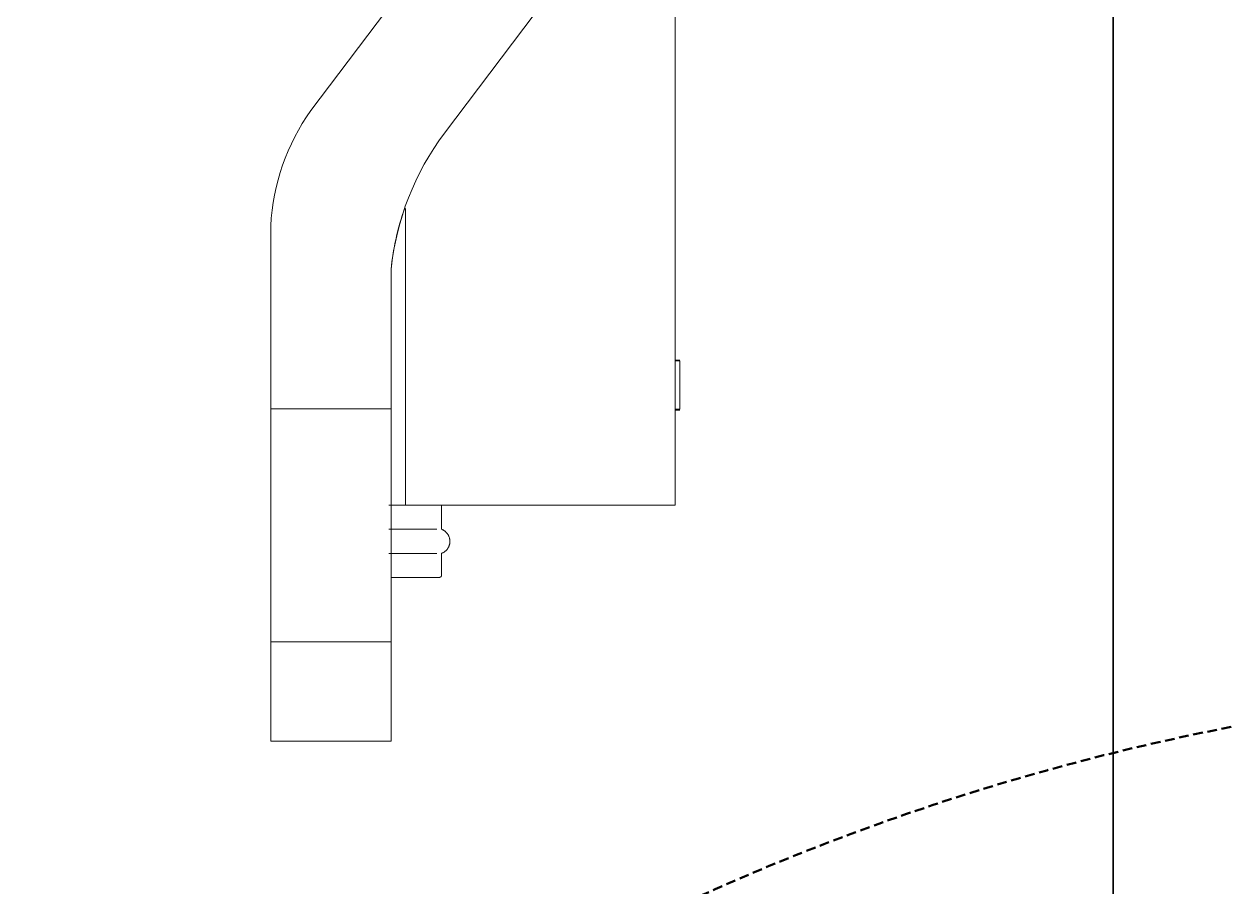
# Model space of a CAD drawing. Header units: millimetres. Extents: x -187664 to 435448, y -313239 to 299894.
# Drawn here: x 85648.4 to 85898.1, y -223575.5 to -223396.3 of the extents above; entities that cross this region are included whole.
import ezdxf

# ---------------------------------------------------------------- set-up
doc = ezdxf.new("R2010")
doc.units = ezdxf.units.MM
doc.linetypes.add('DPA_Hidden 50', pattern=[3, 2, -1])
for name, color, linetype, lineweight in [('A-DETL-GENF', 7, 'Continuous', 35), ('E-LITE-EQPM', 7, 'Continuous', 35), ('I-WALL-E', 7, 'Continuous', 35), ('S-STRS-E', 7, 'Continuous', 25)]:
    doc.layers.add(name, color=color, linetype=linetype, lineweight=lineweight)

# ---------------------------------------------------------------- blocks, each defined once
blk = doc.blocks.new('ACM_L18 - LED Flood Light Luminaire - ACM_L18 - LED Flood Light Luminaire-11639162-2150-01 ENTRANCE 1 ELEVATION 4')
at = {"layer": 'E-LITE-EQPM', "color": 7, "lineweight": 20}
for p, q in [((18431.02053807589, 104679.0000000001), (18431.02053807589, 104419.0000000001)), ((18431.02053807589, 104419.0000000001), (18431.02053807589, 104679.0000000001)), ((18355.35727793822, 104480.9789607687), (18375.02053807587, 104506.9992045745)), ((18375.02053807587, 104506.9992045745), (18355.35727793822, 104480.9789607687)), ((18375.02053807587, 104506.9992045745), (18355.35727793822, 104480.9789607687)), ((18355.35727793822, 104480.9789607687), (18375.02053807587, 104506.9992045745)), ((18375.02053807589, 104419.0000000001), (18375.02053807589, 104460.6351583692)), ((18375.02053807589, 104460.6351583692), (18375.02053807589, 104419.0000000001)), ((18347.02053807589, 104419.0000000001), (18347.02053807589, 104457.0210933464)), ((18347.02053807589, 104457.0210933464), (18347.02053807589, 104419.0000000001)), ((18347.02053807589, 104457.0210933464), (18347.02053807589, 104419.0000000001)), ((18347.02053807589, 104419.0000000001), (18347.02053807589, 104457.0210933464)), ((18372.02053807589, 104447.9812107089), (18372.02053807589, 104419.0000000001)), ((18372.02053807589, 104419.0000000001), (18372.02053807589, 104447.9812107089)), ((18372.02053807589, 104419.0000000001), (18372.02053807589, 104447.9812107089)), ((18372.02053807589, 104447.9812107089), (18372.02053807589, 104419.0000000001)), ((18431.02053807589, 104429.1213365335), (18432.02053807589, 104429.1213365335)), ((18431.02053807589, 104418.9187425339), (18431.02053807589, 104428.4997849166)), ((18431.02053807589, 104418.9187425339), (18431.02053807589, 104428.4997849166)), ((18431.02053807589, 104428.4997849166), (18431.02053807589, 104424.8833359491)), ((18431.02053807589, 104424.8833359491), (18431.02053807589, 104428.4997849166)), ((18431.02053807589, 104428.4997849166), (18431.02053807589, 104418.9187425339)), ((18431.02053807589, 104418.9187425339), (18431.02053807589, 104428.4997849166)), ((18431.02053807589, 104428.4997849166), (18431.02053807589, 104418.9187425339)), ((18431.02053807589, 104418.9187425339), (18431.02053807589, 104428.4997849166)), ((18431.02053807589, 104428.4997849166), (18431.02053807589, 104420.1744464108)), ((18431.02053807589, 104418.9187425339), (18431.02053807589, 104428.4997849166)), ((18431.02053807589, 104428.4997849166), (18431.02053807589, 104418.9187425339)), ((18431.02053807589, 104418.9187425339), (18431.02053807589, 104428.4997849166)), ((18432.02053807589, 104428.4997849166), (18432.02053807589, 104418.9187425339)), ((18432.02053807589, 104418.9187425339), (18432.02053807589, 104428.4997849166)), ((18432.02053807589, 104428.4997849166), (18432.02053807589, 104424.8833359491)), ((18432.02053807589, 104424.8833359491), (18432.02053807589, 104428.4997849166)), ((18432.02053807589, 104428.4997849166), (18432.02053807589, 104418.9187425339)), ((18432.02053807589, 104418.9187425339), (18432.02053807589, 104428.4997849166)), ((18432.02053807589, 104428.4997849166), (18432.02053807589, 104418.9187425339)), ((18432.02053807589, 104420.1744464108), (18432.02053807589, 104428.4997849166)), ((18432.02053807589, 104428.4997849166), (18432.02053807589, 104418.9187425339)), ((18432.02053807589, 104418.9187425339), (18432.02053807589, 104428.4997849166)), ((18432.02053807589, 104428.4997849166), (18432.02053807589, 104418.9187425339)), ((18432.02053807589, 104428.4997849166), (18432.02053807589, 104418.9187425339)), ((18431.02053807589, 104426.3548639298), (18431.02053807589, 104427.7761147045)), ((18431.02053807589, 104427.7111222187), (18431.02053807589, 104426.1390398259)), ((18431.02053807589, 104427.708669672), (18431.02053807589, 104424.2554840106)), ((18431.02053807589, 104427.708669672), (18431.02053807589, 104424.2554840106)), ((18431.02053807589, 104426.1390398259), (18431.02053807589, 104427.4290793557)), ((18431.02053807589, 104427.4278530824), (18431.02053807589, 104426.058105787)), ((18431.02053807589, 104427.4278530824), (18431.02053807589, 104426.058105787)), ((18431.02053807589, 104425.1065176928), (18431.02053807589, 104426.3548639298)), ((18431.02053807589, 104426.058105787), (18431.02053807589, 104423.8876020154)), ((18431.02053807589, 104426.058105787), (18431.02053807589, 104423.8876020154)), ((18431.02053807589, 104424.7165627779), (18431.02053807589, 104426.0139599476)), ((18431.02053807589, 104424.7165627779), (18431.02053807589, 104426.0139599476)), ((18432.02053807589, 104427.7761147045), (18432.02053807589, 104426.3548639298)), ((18432.02053807589, 104426.1390398259), (18432.02053807589, 104427.7111222187)), ((18432.02053807589, 104424.2554840106), (18432.02053807589, 104427.708669672)), ((18432.02053807589, 104424.2554840106), (18432.02053807589, 104427.708669672)), ((18432.02053807589, 104427.4290793557), (18432.02053807589, 104426.1390398259)), ((18432.02053807589, 104426.058105787), (18432.02053807589, 104427.4278530824)), ((18432.02053807589, 104426.058105787), (18432.02053807589, 104427.4278530824)), ((18432.02053807589, 104426.3548639298), (18432.02053807589, 104425.1065176928)), ((18432.02053807589, 104423.8876020154), (18432.02053807589, 104426.058105787)), ((18432.02053807589, 104423.8876020154), (18432.02053807589, 104426.058105787)), ((18432.02053807589, 104426.0139599476), (18432.02053807589, 104424.7165627779)), ((18432.02053807589, 104426.0139599476), (18432.02053807589, 104424.7165627779)), ((18431.02053807589, 104418.9187425339), (18431.02053807589, 104423.6276320722)), ((18431.02053807589, 104423.6276320722), (18431.02053807589, 104418.9187425339)), ((18432.02053807589, 104418.9187425339), (18432.02053807589, 104423.6276320722)), ((18432.02053807589, 104423.6276320722), (18432.02053807589, 104418.9187425339)), ((18431.02053807589, 104423.1714583982), (18431.02053807589, 104421.7514338968)), ((18431.02053807589, 104422.9997801337), (18431.02053807589, 104418.9187425339)), ((18431.02053807589, 104422.9997801337), (18431.02053807589, 104418.9187425339)), ((18431.02053807589, 104422.3719281953), (18431.02053807589, 104421.1149980451)), ((18431.02053807589, 104420.4540367271), (18431.02053807589, 104422.3719281953)), ((18431.02053807589, 104421.7514338968), (18431.02053807589, 104420.2492490831)), ((18432.02053807589, 104421.7514338968), (18432.02053807589, 104423.1714583982)), ((18432.02053807589, 104418.9187425339), (18432.02053807589, 104422.9997801337)), ((18432.02053807589, 104418.9187425339), (18432.02053807589, 104422.9997801337)), ((18432.02053807589, 104422.3719281953), (18432.02053807589, 104420.4540367271)), ((18432.02053807589, 104421.1149980451), (18432.02053807589, 104422.3719281953)), ((18432.02053807589, 104420.2492490831), (18432.02053807589, 104421.7514338968)), ((18372.02053807589, 104419.0000000001), (18347.02053807589, 104419.0000000001)), ((18347.02053807589, 104419.0000000001), (18372.02053807589, 104419.0000000001)), ((18347.02053807589, 104372.6776695298), (18347.02053807589, 104419.0000000001)), ((18347.02053807589, 104419.0000000001), (18347.02053807589, 104370.6066017179)), ((18347.02053807589, 104370.6066017179), (18347.02053807589, 104419.0000000001)), ((18347.02053807589, 104419.0000000001), (18347.02053807589, 104372.6776695298)), ((18347.02053807589, 104419.0000000001), (18372.02053807589, 104419.0000000001)), ((18347.02053807589, 104419.0000000001), (18372.02053807589, 104419.0000000001)), ((18347.02053807589, 104419.0000000001), (18372.02053807589, 104419.0000000001)), ((18347.02053807589, 104419.0000000001), (18372.02053807589, 104419.0000000001)), ((18347.02053807589, 104419.0000000001), (18372.02053807589, 104419.0000000001)), ((18372.02053807589, 104419.0000000001), (18347.02053807589, 104419.0000000001)), ((18372.02053807589, 104399.0000000001), (18372.02053807589, 104419.0000000001)), ((18372.02053807589, 104419.0000000001), (18372.02053807589, 104399.0000000001)), ((18372.02053807589, 104399.0000000001), (18372.02053807589, 104419.0000000001)), ((18372.02053807589, 104419.0000000001), (18372.02053807589, 104399.0000000001)), ((18375.02053807589, 104419.0000000001), (18375.02053807589, 104409.0000000001)), ((18375.02053807589, 104409.0000000001), (18375.02053807589, 104419.0000000001)), ((18431.02053807589, 104419.1836175704), (18431.02053807589, 104420.4540367271)), ((18431.02053807589, 104420.1744464108), (18431.02053807589, 104418.9187425339)), ((18431.02053807589, 104419.0000000001), (18431.02053807589, 104409.0000000001)), ((18431.02053807589, 104409.0000000001), (18431.02053807589, 104419.0000000001)), ((18431.02053807589, 104418.7617795493), (18432.02053807589, 104418.7617795493)), ((18432.02053807589, 104420.4540367271), (18432.02053807589, 104419.1836175704)), ((18432.02053807589, 104418.9187425339), (18432.02053807589, 104420.1744464108)), ((18375.02053807589, 104408.9474103363), (18375.02053807589, 104399.6814834743)), ((18375.02053807589, 104399.6814834743), (18375.02053807589, 104408.9474103363)), ((18431.02053807589, 104408.9474103363), (18431.02053807589, 104399.6814834743)), ((18431.02053807589, 104399.6814834743), (18431.02053807589, 104408.9474103363)), ((18375.02053807589, 104399.0000000001), (18371.53273783135, 104399.0000000001)), ((18371.53273783135, 104399.0000000001), (18375.02053807589, 104399.0000000001)), ((18375.02053807589, 104399.0000000001), (18381.51572860427, 104399.0000000001)), ((18381.51572860427, 104399.0000000001), (18375.02053807589, 104399.0000000001)), ((18375.02053807591, 104399.0000000002), (18431.02053807591, 104399.0000000002)), ((18382.52053807591, 104394.0000000002), (18382.52053807591, 104399.0000000002)), ((18375.02053807589, 104394.0000000001), (18371.53273783135, 104394.0000000001)), ((18371.53273783135, 104394.0000000001), (18375.02053807589, 104394.0000000001)), ((18375.02053807589, 104394.0000000001), (18381.51572860427, 104394.0000000001)), ((18381.51572860427, 104394.0000000001), (18375.02053807589, 104394.0000000001)), ((18378.4278388541, 104389.0000000001), (18381.51572860427, 104389.0000000001)), ((18381.51572860427, 104389.0000000001), (18378.42783885407, 104389.0000000001)), ((18382.52053807591, 104384.5000000002), (18382.52053807591, 104389.0000000002)), ((18372.02053807589, 104372.6776695298), (18372.02053807589, 104384.5000000001)), ((18372.02053807589, 104384.5000000001), (18372.02053807589, 104370.6066017179)), ((18372.02053807589, 104370.6066017179), (18372.02053807589, 104384.5000000001)), ((18372.02053807589, 104384.5000000001), (18372.02053807589, 104372.6776695298)), ((18347.02053807589, 104355.0000000001), (18347.02053807589, 104372.6776695298)), ((18347.02053807589, 104372.6776695298), (18347.02053807589, 104355.0000000001)), ((18372.02053807589, 104355.0000000001), (18372.02053807589, 104372.6776695298)), ((18372.02053807589, 104372.6776695298), (18372.02053807589, 104355.0000000001)), ((18347.02053807589, 104370.6066017179), (18347.02053807589, 104350.0000000001)), ((18347.02053807589, 104350.0000000001), (18347.02053807589, 104370.6066017179)), ((18372.02053807589, 104370.6066017179), (18372.02053807589, 104350.0000000001)), ((18372.02053807589, 104350.0000000001), (18372.02053807589, 104370.6066017179)), ((18372.02053807589, 104350.0000000001), (18347.02053807589, 104350.0000000001)), ((18347.02053807589, 104350.0000000001), (18372.02053807589, 104350.0000000001))]:
    blk.add_line(p, q, dxfattribs=at)
at = {"layer": 'E-LITE-EQPM', "color": 7, "lineweight": 20, "flags": 128}
for points in [[(18382.52053807591, 104394.0000000002), (18382.61974956608, 104393.9599130808), (18382.71727864841, 104393.9158908252), (18382.81296929719, 104393.8680036597), (18382.9066684278, 104393.8163281934), (18382.9982261416, 104393.7609470962), (18383.0874959658, 104393.7019489659), (18383.1743350877, 104393.639428187), (18383.25860458325, 104393.5734847794), (18383.34016963923, 104393.5042242384), (18383.41889976895, 104393.4317573662), (18383.49466902098, 104393.3562000943), (18383.5673561807, 104393.2776732983), (18383.63684496416, 104393.1963026041), (18383.70302420412, 104393.1122181877), (18383.76578802792, 104393.0255545661), (18383.82503602682, 104392.9364503826), (18383.88067341669, 104392.8450481849), (18383.93261118955, 104392.7514941971), (18383.98076625603, 104392.6559380855), (18384.02506157833, 104392.5585327196), (18384.06542629335, 104392.4594339271), (18384.10179582619, 104392.3588002451)], [(18371.97076095198, 104384.0000000002), (18372.22516137007, 104384.0000000002), (18372.48403379458, 104384.0000000002), (18372.74696408484, 104384.0000000002), (18373.01353160849, 104384.0000000002), (18373.28330991435, 104384.0000000002), (18373.55586741468, 104384.0000000002), (18373.83076807562, 104384.0000000002), (18374.10757211475, 104384.0000000002), (18374.38583670466, 104384.0000000002), (18374.66511668138, 104384.0000000002), (18374.94496525651, 104384.0000000002), (18375.02053807591, 104384.0000000002)], [(18375.02053807591, 104384.0000000002), (18374.74061273661, 104384.0000000002), (18374.46113521813, 104384.0000000002), (18374.18255262489, 104384.0000000002), (18373.90531062962, 104384.0000000002), (18373.62985276034, 104384.0000000002), (18373.35661969092, 104384.0000000002), (18373.08604853596, 104384.0000000002), (18372.81857215161, 104384.0000000002), (18372.55461844299, 104384.0000000002), (18372.29460967975, 104384.0000000002), (18372.03896182045, 104384.0000000002)], [(18375.02053807591, 104384.0000000002), (18375.30046341522, 104384.0000000002), (18375.5799409337, 104384.0000000002), (18375.85852352693, 104384.0000000002), (18376.13576552221, 104384.0000000002), (18376.41122339148, 104384.0000000002), (18376.68445646091, 104384.0000000002), (18376.95502761587, 104384.0000000002), (18377.22250400022, 104384.0000000002), (18377.48645770884, 104384.0000000002), (18377.74646647208, 104384.0000000002), (18378.00211433138, 104384.0000000002), (18378.2529923047, 104384.0000000002), (18378.49869904083, 104384.0000000002), (18378.73884146136, 104384.0000000002), (18378.97303538968, 104384.0000000002), (18379.20090616546, 104384.0000000002), (18379.42208924404, 104384.0000000002), (18379.63623077971, 104384.0000000002), (18379.84298819169, 104384.0000000002), (18380.04203071221, 104384.0000000002), (18380.23303991571, 104384.0000000002), (18380.41571022821, 104384.0000000002), (18380.58974941617, 104384.0000000002), (18380.75487905402, 104384.0000000002), (18380.91083496956, 104384.0000000002), (18381.05736766662, 104384.0000000002), (18381.1942427241, 104384.0000000002), (18381.32124117115, 104384.0000000002), (18381.43815983732, 104384.0000000002), (18381.54481167769, 104384.0000000002), (18381.64102607207, 104384.0000000002), (18381.72664909793, 104384.0000000002), (18381.80154377674, 104384.0000000002), (18381.86559029297, 104384.0000000002), (18381.91868618584, 104384.0000000002), (18381.96074651326, 104384.0000000002), (18381.99170398768, 104384.0000000002), (18382.01150908375, 104384.0000000002), (18382.02013011752, 104384.0000000002)], [(18382.02053807591, 104384.0000000002), (18382.01493882254, 104384.0000000002), (18381.99815002004, 104384.0000000002), (18381.97019852689, 104384.0000000002), (18381.93112905955, 104384.0000000002), (18381.88100412081, 104384.0000000002), (18381.81990389988, 104384.0000000002), (18381.7479261441, 104384.0000000002), (18381.66518600249, 104384.0000000002), (18381.57181584166, 104384.0000000002), (18381.46796503394, 104384.0000000002), (18381.35379971846, 104384.0000000002), (18381.22950253537, 104384.0000000002), (18381.09527233366, 104384.0000000002), (18380.95132385301, 104384.0000000002), (18380.79788738028, 104384.0000000002), (18380.63520838111, 104384.0000000002), (18380.46354710717, 104384.0000000002), (18380.2831781799, 104384.0000000002), (18380.0943901511, 104384.0000000002), (18379.89748504135, 104384.0000000002), (18379.69277785681, 104384.0000000002), (18379.4805960853, 104384.0000000002), (18379.26127917242, 104384.0000000002), (18379.03517797842, 104384.0000000002), (18378.80265421699, 104384.0000000002), (18378.56407987655, 104384.0000000002), (18378.31983662513, 104384.0000000002), (18378.07031519985, 104384.0000000002), (18377.81591478176, 104384.0000000002), (18377.55704235725, 104384.0000000002), (18377.29411206699, 104384.0000000002), (18377.02754454334, 104384.0000000002), (18376.75776623748, 104384.0000000002), (18376.48520873715, 104384.0000000002), (18376.21030807621, 104384.0000000002), (18375.93350403708, 104384.0000000002), (18375.65523944717, 104384.0000000002), (18375.37595947045, 104384.0000000002), (18375.09611089532, 104384.0000000002), (18375.02053807591, 104384.0000000002)], [(18382.52053807591, 104384.5000000002), (18382.52013812924, 104384.4800053331), (18382.51893892907, 104384.4600426532), (18382.51694239384, 104384.4401438966), (18382.51415171761, 104384.4203408969), (18382.51057136484, 104384.4006653348), (18382.50620706334, 104384.381148687), (18382.50106579507, 104384.361822176), (18382.49515578495, 104384.3427167199), (18382.48848648775, 104384.3238628836), (18382.48106857291, 104384.3052908291), (18382.47291390753, 104384.2870302677), (18382.46403553731, 104384.2691104125), (18382.45444766575, 104384.2515599313), (18382.44416563142, 104384.2344069013), (18382.43320588338, 104384.2176787635), (18382.42158595486, 104384.2014022795), (18382.40932443529, 104384.1856034882), (18382.39644094049, 104384.1703076642), (18382.38295608129, 104384.1555392777), (18382.36889143059, 104384.1413219548), (18382.35426948883, 104384.1276784402), (18382.33911364801, 104384.1146305608), (18382.32344815424, 104384.1021991902), (18382.30729806895, 104384.0904042161), (18382.29068922884, 104384.0792645078), (18382.27364820453, 104384.0687978866), (18382.256202258, 104384.0590210968), (18382.23837929905, 104384.0499497791), (18382.22020784062, 104384.0415984458), (18382.20171695316, 104384.0339804572), (18382.18293621813, 104384.0271080005), (18382.16389568073, 104384.0209920701), (18382.14462580174, 104384.0156424501), (18382.12515740886, 104384.011067699), (18382.10552164737, 104384.0072751352), (18382.08574993028, 104384.0042708261), (18382.06587388815, 104384.002059578), (18382.04592531838, 104384.0006449282), (18382.02593613445, 104384.0000291401), (18382.02053807591, 104384.0000000002)]]:
    blk.add_lwpolyline(points, dxfattribs=at)
at = {"layer": 'E-LITE-EQPM', "color": 7, "lineweight": 20}
for centre, radius, start, end in [((18392.75076590375, 104454.5375379148), 45.79761767570943, 144.735371348554, 176.8913867542787), ((18392.75076590375, 104454.5375379148), 45.79761767570977, 144.7353713485401, 176.8913867542771), ((18392.75076590375, 104454.5375379148), 45.79761767570977, 144.7353713485401, 176.8913867542771), ((18392.75076590375, 104454.5375379148), 45.79761767570943, 144.735371348554, 176.8913867542787), ((18428.64137958917, 104442.0644900784), 56.92914259578352, 160.8923523539477, 174.0344014743328), ((18428.64137958917, 104442.0644900784), 56.92914259578217, 160.8923523539472, 174.0344014743326), ((18428.64137958917, 104442.0644900784), 56.92914259578217, 160.8923523539472, 174.0344014743326), ((18428.64137958917, 104442.0644900784), 56.92914259578352, 160.8923523539477, 174.0344014743328)]:
    blk.add_arc(centre, radius, start, end, dxfattribs=at)
blk = doc.blocks.new('ACM_L18 - LED Flood Light Luminaire - ACM_L18 - LED Flood Light Luminaire-V169-2150-01 ENTRANCE 1 ELEVATION 4')
at = {"layer": 'E-LITE-EQPM', "color": 7, "lineweight": 20}
for p, q in [((18431.02053807586, 104679.0000000001), (18431.02053807586, 104419.0000000001)), ((18431.02053807586, 104419.0000000001), (18431.02053807586, 104679.0000000001)), ((18386.88201501081, 104522.6954075228), (18355.35727793819, 104480.9789607687)), ((18355.35727793819, 104480.9789607687), (18386.88201501081, 104522.6954075228)), ((18383.1018488693, 104476.2270195296), (18409.390756569, 104511.0149327722)), ((18409.390756569, 104511.0149327722), (18383.1018488693, 104476.2270195296)), ((18355.35727793819, 104480.9789607687), (18375.02053807587, 104506.9992045746)), ((18375.02053807587, 104506.9992045746), (18355.35727793819, 104480.9789607687)), ((18375.02053807586, 104419.0000000001), (18375.02053807586, 104460.6351583692)), ((18375.02053807586, 104460.6351583692), (18375.02053807586, 104419.0000000001)), ((18347.02053807586, 104419.0000000001), (18347.02053807586, 104457.0210933464)), ((18347.02053807586, 104457.0210933464), (18347.02053807586, 104419.0000000001)), ((18347.02053807586, 104457.0210933464), (18347.02053807586, 104419.0000000001)), ((18347.02053807586, 104419.0000000001), (18347.02053807586, 104457.0210933464)), ((18372.02053807586, 104447.9812107089), (18372.02053807586, 104419.0000000001)), ((18372.02053807586, 104419.0000000001), (18372.02053807586, 104447.9812107089)), ((18372.02053807586, 104419.0000000001), (18372.02053807586, 104447.9812107089)), ((18372.02053807586, 104447.9812107089), (18372.02053807586, 104419.0000000001)), ((18431.02053807586, 104429.1213365335), (18432.02053807586, 104429.1213365335)), ((18431.02053807586, 104428.9643735489), (18432.02053807586, 104428.9643735489)), ((18431.02053807586, 104418.9187425339), (18431.02053807586, 104428.4997849166)), ((18431.02053807586, 104418.9187425339), (18431.02053807586, 104428.4997849166)), ((18431.02053807586, 104428.4997849166), (18431.02053807586, 104424.8833359491)), ((18431.02053807586, 104424.8833359491), (18431.02053807586, 104428.4997849166)), ((18431.02053807586, 104428.4997849166), (18431.02053807586, 104418.9187425339)), ((18431.02053807586, 104418.9187425339), (18431.02053807586, 104428.4997849166)), ((18431.02053807586, 104428.4997849166), (18431.02053807586, 104418.9187425339)), ((18431.02053807586, 104418.9187425339), (18431.02053807586, 104428.4997849166)), ((18431.02053807586, 104428.4997849166), (18431.02053807586, 104420.1744464108)), ((18431.02053807586, 104418.9187425339), (18431.02053807586, 104428.4997849166)), ((18431.02053807586, 104428.4997849166), (18431.02053807586, 104418.9187425339)), ((18431.02053807586, 104418.9187425339), (18431.02053807586, 104428.4997849166)), ((18432.02053807586, 104428.9643735489), (18432.02053807586, 104418.9187425339)), ((18432.02053807586, 104418.9187425339), (18432.02053807586, 104428.4997849166)), ((18432.02053807586, 104428.4997849166), (18432.02053807586, 104424.8833359491)), ((18432.02053807586, 104424.8833359491), (18432.02053807586, 104428.4997849166)), ((18432.02053807586, 104428.4997849166), (18432.02053807586, 104418.9187425339)), ((18432.02053807586, 104418.9187425339), (18432.02053807586, 104428.4997849166)), ((18432.02053807586, 104428.4997849166), (18432.02053807586, 104418.9187425339)), ((18432.02053807586, 104420.1744464108), (18432.02053807586, 104428.4997849166)), ((18432.02053807586, 104428.4997849166), (18432.02053807586, 104418.9187425339)), ((18432.02053807586, 104418.9187425339), (18432.02053807586, 104428.4997849166)), ((18432.02053807586, 104428.4997849166), (18432.02053807586, 104418.9187425339)), ((18432.02053807586, 104428.4997849166), (18432.02053807586, 104418.9187425339)), ((18431.02053807586, 104426.3548639298), (18431.02053807586, 104427.7761147045)), ((18431.02053807586, 104427.7111222187), (18431.02053807586, 104426.1390398259)), ((18431.02053807586, 104427.708669672), (18431.02053807586, 104424.2554840106)), ((18431.02053807586, 104427.708669672), (18431.02053807586, 104424.2554840106)), ((18431.02053807586, 104426.1390398259), (18431.02053807586, 104427.4290793557)), ((18431.02053807586, 104427.4278530824), (18431.02053807586, 104426.058105787)), ((18431.02053807586, 104427.4278530824), (18431.02053807586, 104426.058105787)), ((18431.02053807586, 104425.1065176928), (18431.02053807586, 104426.3548639298)), ((18431.02053807586, 104426.058105787), (18431.02053807586, 104423.8876020154)), ((18431.02053807586, 104426.058105787), (18431.02053807586, 104423.8876020154)), ((18431.02053807586, 104424.7165627779), (18431.02053807586, 104426.0139599476)), ((18431.02053807586, 104424.7165627779), (18431.02053807586, 104426.0139599476)), ((18432.02053807586, 104427.7761147045), (18432.02053807586, 104426.3548639298)), ((18432.02053807586, 104426.1390398259), (18432.02053807586, 104427.7111222187)), ((18432.02053807586, 104424.2554840106), (18432.02053807586, 104427.708669672)), ((18432.02053807586, 104424.2554840106), (18432.02053807586, 104427.708669672)), ((18432.02053807586, 104427.4290793557), (18432.02053807586, 104426.1390398259)), ((18432.02053807586, 104426.058105787), (18432.02053807586, 104427.4278530824)), ((18432.02053807586, 104426.058105787), (18432.02053807586, 104427.4278530824)), ((18432.02053807586, 104426.3548639298), (18432.02053807586, 104425.1065176928)), ((18432.02053807586, 104423.8876020154), (18432.02053807586, 104426.058105787)), ((18432.02053807586, 104423.8876020154), (18432.02053807586, 104426.058105787)), ((18432.02053807586, 104426.0139599476), (18432.02053807586, 104424.7165627779)), ((18432.02053807586, 104426.0139599476), (18432.02053807586, 104424.7165627779)), ((18431.02053807586, 104418.9187425339), (18431.02053807586, 104423.6276320722)), ((18431.02053807586, 104423.6276320722), (18431.02053807586, 104418.9187425339)), ((18432.02053807586, 104418.9187425339), (18432.02053807586, 104423.6276320722)), ((18432.02053807586, 104423.6276320722), (18432.02053807586, 104418.9187425339)), ((18431.02053807586, 104423.1714583982), (18431.02053807586, 104421.7514338968)), ((18431.02053807586, 104422.9997801337), (18431.02053807586, 104418.9187425339)), ((18431.02053807586, 104422.9997801337), (18431.02053807586, 104418.9187425339)), ((18431.02053807586, 104422.3719281953), (18431.02053807586, 104421.1149980451)), ((18431.02053807586, 104420.4540367271), (18431.02053807586, 104422.3719281953)), ((18431.02053807586, 104421.7514338968), (18431.02053807586, 104420.2492490831)), ((18432.02053807586, 104421.7514338968), (18432.02053807586, 104423.1714583982)), ((18432.02053807586, 104418.9187425339), (18432.02053807586, 104422.9997801337)), ((18432.02053807586, 104418.9187425339), (18432.02053807586, 104422.9997801337)), ((18432.02053807586, 104422.3719281953), (18432.02053807586, 104420.4540367271)), ((18432.02053807586, 104421.1149980451), (18432.02053807586, 104422.3719281953)), ((18432.02053807586, 104420.2492490831), (18432.02053807586, 104421.7514338968)), ((18372.02053807586, 104419.0000000001), (18347.02053807586, 104419.0000000001)), ((18347.02053807586, 104419.0000000001), (18372.02053807586, 104419.0000000001)), ((18347.02053807586, 104372.6776695298), (18347.02053807586, 104419.0000000001)), ((18347.02053807586, 104419.0000000001), (18347.02053807586, 104370.6066017179)), ((18347.02053807586, 104370.6066017179), (18347.02053807586, 104419.0000000001)), ((18347.02053807586, 104419.0000000001), (18347.02053807586, 104372.6776695298)), ((18347.02053807586, 104419.0000000001), (18372.02053807586, 104419.0000000001)), ((18347.02053807586, 104419.0000000001), (18372.02053807586, 104419.0000000001)), ((18347.02053807586, 104419.0000000001), (18372.02053807586, 104419.0000000001)), ((18347.02053807586, 104419.0000000001), (18372.02053807586, 104419.0000000001)), ((18347.02053807586, 104419.0000000001), (18372.02053807586, 104419.0000000001)), ((18372.02053807586, 104419.0000000001), (18347.02053807586, 104419.0000000001)), ((18372.02053807586, 104372.6776695298), (18372.02053807586, 104419.0000000001)), ((18372.02053807586, 104419.0000000001), (18372.02053807586, 104370.6066017179)), ((18372.02053807586, 104399.0000000001), (18372.02053807586, 104419.0000000001)), ((18372.02053807586, 104419.0000000001), (18372.02053807586, 104399.0000000001)), ((18375.02053807586, 104419.0000000001), (18375.02053807586, 104409.0000000001)), ((18375.02053807586, 104399.0000000001), (18375.02053807586, 104419.0000000001)), ((18431.02053807586, 104419.1836175704), (18431.02053807586, 104420.4540367271)), ((18431.02053807586, 104420.1744464108), (18431.02053807586, 104418.9187425339)), ((18431.02053807586, 104419.0000000001), (18431.02053807586, 104399.0000000001)), ((18431.02053807586, 104409.0000000001), (18431.02053807586, 104419.0000000001)), ((18432.02053807586, 104418.9187425339), (18431.02053807586, 104418.9187425339)), ((18431.02053807586, 104418.7617795493), (18432.02053807586, 104418.7617795493)), ((18432.02053807586, 104420.4540367271), (18432.02053807586, 104419.1836175704)), ((18432.02053807586, 104418.9187425339), (18432.02053807586, 104420.1744464108)), ((18375.02053807586, 104408.9474103363), (18375.02053807586, 104399.6814834743)), ((18431.02053807586, 104399.6814834743), (18431.02053807586, 104408.9474103363)), ((18375.02053807586, 104399.0000000001), (18371.53273783133, 104399.0000000001)), ((18371.53273783133, 104399.0000000001), (18375.02053807586, 104399.0000000001)), ((18375.02053807586, 104399.0000000001), (18381.51572860424, 104399.0000000001)), ((18381.51572860424, 104399.0000000001), (18375.02053807586, 104399.0000000001)), ((18375.02053807589, 104399.0000000002), (18431.02053807589, 104399.0000000002)), ((18382.5205380759, 104394.0000000002), (18382.5205380759, 104399.0000000002)), ((18375.02053807586, 104394.0000000001), (18371.53273783133, 104394.0000000001)), ((18371.53273783133, 104394.0000000001), (18375.02053807586, 104394.0000000001)), ((18375.02053807586, 104394.0000000001), (18381.51572860424, 104394.0000000001)), ((18381.51572860424, 104394.0000000001), (18375.02053807586, 104394.0000000001)), ((18375.02053807586, 104389.0000000001), (18371.53273783133, 104389.0000000001)), ((18381.51572860424, 104389.0000000001), (18375.02053807586, 104389.0000000001)), ((18378.42783885407, 104389.0000000001), (18381.51572860424, 104389.0000000001)), ((18382.5205380759, 104384.5000000002), (18382.5205380759, 104389.0000000002)), ((18372.02053807586, 104370.6066017179), (18372.02053807586, 104384.5000000001)), ((18372.02053807586, 104384.5000000001), (18372.02053807586, 104372.6776695298)), ((18347.02053807586, 104355.0000000001), (18347.02053807586, 104372.6776695298)), ((18347.02053807586, 104372.6776695298), (18347.02053807586, 104355.0000000001)), ((18372.02053807586, 104355.0000000001), (18372.02053807586, 104372.6776695298)), ((18372.02053807586, 104372.6776695298), (18372.02053807586, 104355.0000000001)), ((18347.02053807586, 104370.6066017179), (18347.02053807586, 104350.0000000001)), ((18347.02053807586, 104350.0000000001), (18347.02053807586, 104370.6066017179)), ((18347.02053807586, 104370.6066017179), (18372.02053807586, 104370.6066017179)), ((18372.02053807586, 104370.6066017179), (18372.02053807586, 104350.0000000001)), ((18372.02053807586, 104350.0000000001), (18372.02053807586, 104370.6066017179)), ((18372.02053807586, 104350.0000000001), (18347.02053807586, 104350.0000000001)), ((18347.02053807586, 104350.0000000001), (18372.02053807586, 104350.0000000001))]:
    blk.add_line(p, q, dxfattribs=at)
at = {"layer": 'E-LITE-EQPM', "color": 7, "lineweight": 20, "flags": 128}
for points in [[(18382.5205380759, 104394.0000000002), (18382.61974956605, 104393.9599130808), (18382.71727864838, 104393.9158908252), (18382.81296929717, 104393.8680036597), (18382.90666842778, 104393.8163281934), (18382.99822614158, 104393.7609470962), (18383.08749596577, 104393.7019489659), (18383.17433508768, 104393.639428187), (18383.25860458322, 104393.5734847794), (18383.3401696392, 104393.5042242384), (18383.41889976892, 104393.4317573662), (18383.49466902095, 104393.3562000943), (18383.56735618068, 104393.2776732983), (18383.63684496413, 104393.1963026041), (18383.70302420409, 104393.1122181877), (18383.76578802789, 104393.0255545661), (18383.8250360268, 104392.9364503826), (18383.88067341667, 104392.8450481849), (18383.93261118952, 104392.7514941971), (18383.980766256, 104392.6559380855), (18384.0250615783, 104392.5585327196), (18384.06542629333, 104392.4594339271), (18384.10179582617, 104392.3588002451), (18384.13411199331, 104392.2567926658), (18384.16232309578, 104392.1535743797), (18384.18638400186, 104392.049310514), (18384.2062562192, 104391.9441678687), (18384.22190795651, 104391.8383146495), (18384.23331417434, 104391.731920199), (18384.24045662518, 104391.6251547258), (18384.24332388263, 104391.5181890316), (18384.24191135969, 104391.4111942389), (18384.2362213161, 104391.3043415165), (18384.22626285471, 104391.1978018059), (18384.21205190693, 104391.0917455479), (18384.19361120725, 104390.98634241), (18384.17097025686, 104390.8817610146), (18384.14416527644, 104390.7781686698), (18384.11323914826, 104390.6757311011), (18384.0782413475, 104390.5746121867), (18384.03922786321, 104390.4749736955), (18383.9962611086, 104390.3769750277), (18383.94940982136, 104390.2807729604), (18383.89874895352, 104390.1865213961), (18383.84435955166, 104390.0943711175), (18383.78632862724, 104390.0044695452), (18383.72474901736, 104389.9169605026), (18383.65971923624, 104389.8319839855), (18383.59134331768, 104389.7496759382), (18383.51973064854, 104389.6701680361), (18383.44499579383, 104389.5935874747), (18383.36725831337, 104389.5200567667), (18383.28664257056, 104389.4496935454), (18383.20327753336, 104389.3826103772), (18383.11729656808, 104389.3189145806), (18383.0288372259, 104389.2587080555), (18382.93804102291, 104389.2020871194), (18382.84505321365, 104389.1491423536), (18382.7500225588, 104389.0999584586), (18382.65310108711, 104389.0546141181), (18382.55444385229, 104389.0131818734), (18382.5205380759, 104389.0000000002)], [(18371.97076095195, 104384.0000000002), (18372.22516137005, 104384.0000000002), (18372.48403379455, 104384.0000000002), (18372.74696408481, 104384.0000000002), (18373.01353160846, 104384.0000000002), (18373.28330991432, 104384.0000000002), (18373.55586741465, 104384.0000000002), (18373.83076807559, 104384.0000000002), (18374.10757211472, 104384.0000000002), (18374.38583670464, 104384.0000000002), (18374.66511668136, 104384.0000000002), (18374.94496525649, 104384.0000000002), (18375.02053807589, 104384.0000000002)], [(18375.02053807589, 104384.0000000002), (18374.74061273658, 104384.0000000002), (18374.46113521811, 104384.0000000002), (18374.18255262486, 104384.0000000002), (18373.9053106296, 104384.0000000002), (18373.62985276033, 104384.0000000002), (18373.35661969089, 104384.0000000002), (18373.08604853594, 104384.0000000002), (18372.81857215158, 104384.0000000002), (18372.55461844297, 104384.0000000002), (18372.29460967974, 104384.0000000002), (18372.03896182043, 104384.0000000002)], [(18375.02053807589, 104384.0000000002), (18375.30046341519, 104384.0000000002), (18375.57994093367, 104384.0000000002), (18375.85852352691, 104384.0000000002), (18376.13576552219, 104384.0000000002), (18376.41122339146, 104384.0000000002), (18376.68445646088, 104384.0000000002), (18376.95502761584, 104384.0000000002), (18377.2225040002, 104384.0000000002), (18377.48645770881, 104384.0000000002), (18377.74646647205, 104384.0000000002), (18378.00211433135, 104384.0000000002), (18378.25299230468, 104384.0000000002), (18378.4986990408, 104384.0000000002), (18378.73884146134, 104384.0000000002), (18378.97303538965, 104384.0000000002), (18379.20090616543, 104384.0000000002), (18379.42208924401, 104384.0000000002), (18379.63623077969, 104384.0000000002), (18379.84298819167, 104384.0000000002), (18380.04203071219, 104384.0000000002), (18380.23303991568, 104384.0000000002), (18380.41571022818, 104384.0000000002), (18380.58974941614, 104384.0000000002), (18380.75487905399, 104384.0000000002), (18380.91083496954, 104384.0000000002), (18381.0573676666, 104384.0000000002), (18381.19424272408, 104384.0000000002), (18381.32124117112, 104384.0000000002), (18381.43815983729, 104384.0000000002), (18381.54481167766, 104384.0000000002), (18381.64102607204, 104384.0000000002), (18381.72664909791, 104384.0000000002), (18381.80154377671, 104384.0000000002), (18381.86559029294, 104384.0000000002), (18381.91868618581, 104384.0000000002), (18381.96074651324, 104384.0000000002), (18381.99170398765, 104384.0000000002), (18382.01150908372, 104384.0000000002), (18382.02013011749, 104384.0000000002)], [(18382.02053807589, 104384.0000000002), (18382.01493882251, 104384.0000000002), (18381.99815002001, 104384.0000000002), (18381.97019852687, 104384.0000000002), (18381.93112905953, 104384.0000000002), (18381.88100412078, 104384.0000000002), (18381.81990389985, 104384.0000000002), (18381.74792614407, 104384.0000000002), (18381.66518600246, 104384.0000000002), (18381.57181584164, 104384.0000000002), (18381.46796503391, 104384.0000000002), (18381.35379971844, 104384.0000000002), (18381.22950253534, 104384.0000000002), (18381.09527233364, 104384.0000000002), (18380.95132385298, 104384.0000000002), (18380.79788738026, 104384.0000000002), (18380.63520838108, 104384.0000000002), (18380.46354710715, 104384.0000000002), (18380.28317817987, 104384.0000000002), (18380.09439015108, 104384.0000000002), (18379.89748504132, 104384.0000000002), (18379.69277785678, 104384.0000000002), (18379.48059608528, 104384.0000000002), (18379.26127917239, 104384.0000000002), (18379.03517797839, 104384.0000000002), (18378.80265421697, 104384.0000000002), (18378.56407987653, 104384.0000000002), (18378.31983662511, 104384.0000000002), (18378.07031519982, 104384.0000000002), (18377.81591478173, 104384.0000000002), (18377.55704235723, 104384.0000000002), (18377.29411206696, 104384.0000000002), (18377.02754454331, 104384.0000000002), (18376.75776623745, 104384.0000000002), (18376.48520873713, 104384.0000000002), (18376.21030807618, 104384.0000000002), (18375.93350403705, 104384.0000000002), (18375.65523944714, 104384.0000000002), (18375.37595947042, 104384.0000000002), (18375.0961108953, 104384.0000000002), (18375.02053807589, 104384.0000000002)], [(18382.5205380759, 104384.5000000002), (18382.52013812922, 104384.4800053331), (18382.51893892904, 104384.4600426532), (18382.51694239381, 104384.4401438966), (18382.51415171758, 104384.4203408969), (18382.51057136481, 104384.4006653348), (18382.50620706331, 104384.381148687), (18382.50106579504, 104384.361822176), (18382.49515578492, 104384.3427167199), (18382.48848648772, 104384.3238628836), (18382.48106857288, 104384.3052908291), (18382.4729139075, 104384.2870302677), (18382.46403553728, 104384.2691104125), (18382.45444766573, 104384.2515599313), (18382.44416563139, 104384.2344069013), (18382.43320588335, 104384.2176787635), (18382.42158595483, 104384.2014022795), (18382.40932443526, 104384.1856034882), (18382.39644094046, 104384.1703076642), (18382.38295608127, 104384.1555392777), (18382.36889143056, 104384.1413219548), (18382.35426948881, 104384.1276784402), (18382.33911364799, 104384.1146305608), (18382.32344815421, 104384.1021991902), (18382.30729806892, 104384.0904042161), (18382.29068922882, 104384.0792645078), (18382.27364820451, 104384.0687978866), (18382.25620225798, 104384.0590210968), (18382.23837929903, 104384.0499497791), (18382.22020784059, 104384.0415984458), (18382.20171695313, 104384.0339804572), (18382.18293621811, 104384.0271080005), (18382.1638956807, 104384.0209920701), (18382.14462580171, 104384.0156424501), (18382.12515740884, 104384.011067699), (18382.10552164734, 104384.0072751352), (18382.08574993025, 104384.0042708261), (18382.06587388812, 104384.002059578), (18382.04592531836, 104384.0006449282), (18382.02593613442, 104384.0000291401), (18382.02053807589, 104384.0000000002)]]:
    blk.add_lwpolyline(points, dxfattribs=at)
at = {"layer": 'E-LITE-EQPM', "color": 7, "lineweight": 20}
for centre, radius, start, end in [((18392.75076590373, 104454.5375379148), 45.79761767570943, 144.735371348554, 176.8913867542787), ((18392.75076590373, 104454.5375379148), 45.79761767570977, 144.7353713485401, 176.8913867542771), ((18392.75076590373, 104454.5375379148), 45.79761767571186, 144.7353713485389, 176.891386754277), ((18392.75076590373, 104454.5375379148), 45.79761767570943, 144.735371348554, 176.8913867542787), ((18428.64137958914, 104442.0644900784), 56.92914259578217, 143.1237566185344, 174.0344014743326), ((18428.64137958914, 104442.0644900784), 56.92914259578507, 143.123756618537, 174.0344014743332), ((18428.64137958914, 104442.0644900784), 56.9291425957846, 160.8923523538594, 174.0344014743342), ((18428.64137958914, 104442.0644900784), 56.92914259578217, 160.8923523538546, 174.0344014743326)]:
    blk.add_arc(centre, radius, start, end, dxfattribs=at)
blk = doc.blocks.new('PPL-C-AECM-1-PP19-EE-M3-0001_rvt-3-2150-01 ENTRANCE 1 ELEVATION 4')
at = {"layer": 'E-LITE-EQPM', "color": 7, "lineweight": 20}
for name in ['ACM_L18 - LED Flood Light Luminaire - ACM_L18 - LED Flood Light Luminaire-11639162-2150-01 ENTRANCE 1 ELEVATION 4', 'ACM_L18 - LED Flood Light Luminaire - ACM_L18 - LED Flood Light Luminaire-V169-2150-01 ENTRANCE 1 ELEVATION 4']:
    blk.add_blockref(name, (0, 0), dxfattribs=at)
blk = doc.blocks.new('PPL-C-AECM-1-PP19-EE-M3-0001_rvt-4-2150-01 ENTRANCE 1 ELEVATION 4')
at = {"layer": 'E-LITE-EQPM', "color": 7, "lineweight": 20}
for name in ['ACM_L18 - LED Flood Light Luminaire - ACM_L18 - LED Flood Light Luminaire-11639162-2150-01 ENTRANCE 1 ELEVATION 4', 'ACM_L18 - LED Flood Light Luminaire - ACM_L18 - LED Flood Light Luminaire-V169-2150-01 ENTRANCE 1 ELEVATION 4']:
    blk.add_blockref(name, (0, 0), dxfattribs=at)
blk = doc.blocks.new('DPA_AN_Callout - DPA_AN_Callout-15536224-2150-01 ENTRANCE 1 ELEVATION 4')
at = {"layer": 'A-DETL-GENF', "color": 7, "linetype": 'DPA_Hidden 50', "lineweight": 50}
blk.add_arc((18641.89917162443, 103862.1422612712), 499.9999999999964, 90, 180.0000000000004, dxfattribs=at)

msp = doc.modelspace()

# ---------------------------------------------------------------- linework, layer by layer
at = {"layer": 'I-WALL-E', "color": 7}
msp.add_line((85874.64655272484, -222345.1980510336), (85874.64655272484, -224445.2753078334), dxfattribs=at)
msp.add_line((85874.64655272484, -222345.1980510336), (85874.64655272484, -224445.2753078334), dxfattribs=at)
at = {"layer": 'S-STRS-E', "color": 7}
for p, q in [((85874.64655272484, -223399.1594479345), (85874.64655272484, -223434.1594479345)), ((85874.64655272484, -223399.1594479345), (85874.64655272484, -223401.6594479345)), ((85874.64655272484, -223399.1594479345), (85874.64655272484, -223401.6594479345)), ((85874.64655272484, -223399.1594479345), (85874.64655272484, -223401.6594479345)), ((85874.64655272484, -223399.1594479345), (85874.64655272484, -223401.6594479345)), ((85874.64655272484, -223399.1594479345), (85874.64655272484, -223401.6594479345)), ((85874.64655272484, -223399.1594479345), (85874.64655272484, -223404.1594479345)), ((85874.64655272484, -223404.1594479345), (85874.64655272484, -223414.1594479345)), ((85874.64655272484, -223404.1594479345), (85874.64655272484, -223424.1594479345)), ((85874.64655272484, -223404.6594479345), (85874.64655272484, -223413.6594479345)), ((85874.64655272484, -223413.6594479345), (85874.64655272484, -223417.1594479345)), ((85874.64655272484, -223414.1594479345), (85874.64655272484, -223416.6594479345)), ((85874.64655272484, -223434.1594479345), (85874.64655272484, -223572.5994479345))]:
    msp.add_line(p, q, dxfattribs=at)

# ---------------------------------------------------------------- block references
at = {"color": 7, "lineweight": 5}
for name in ['PPL-C-AECM-1-PP19-EE-M3-0001_rvt-4-2150-01 ENTRANCE 1 ELEVATION 4', 'PPL-C-AECM-1-PP19-EE-M3-0001_rvt-3-2150-01 ENTRANCE 1 ELEVATION 4']:
    msp.add_blockref(name, (67352.62601450756, -327895.1980510335), dxfattribs=at)
at = {"layer": 'A-DETL-GENF', "color": 7}
msp.add_blockref('DPA_AN_Callout - DPA_AN_Callout-15536224-2150-01 ENTRANCE 1 ELEVATION 4', (67352.62601450756, -327895.1980510335), dxfattribs=at)

doc.saveas('drawing.dxf')
